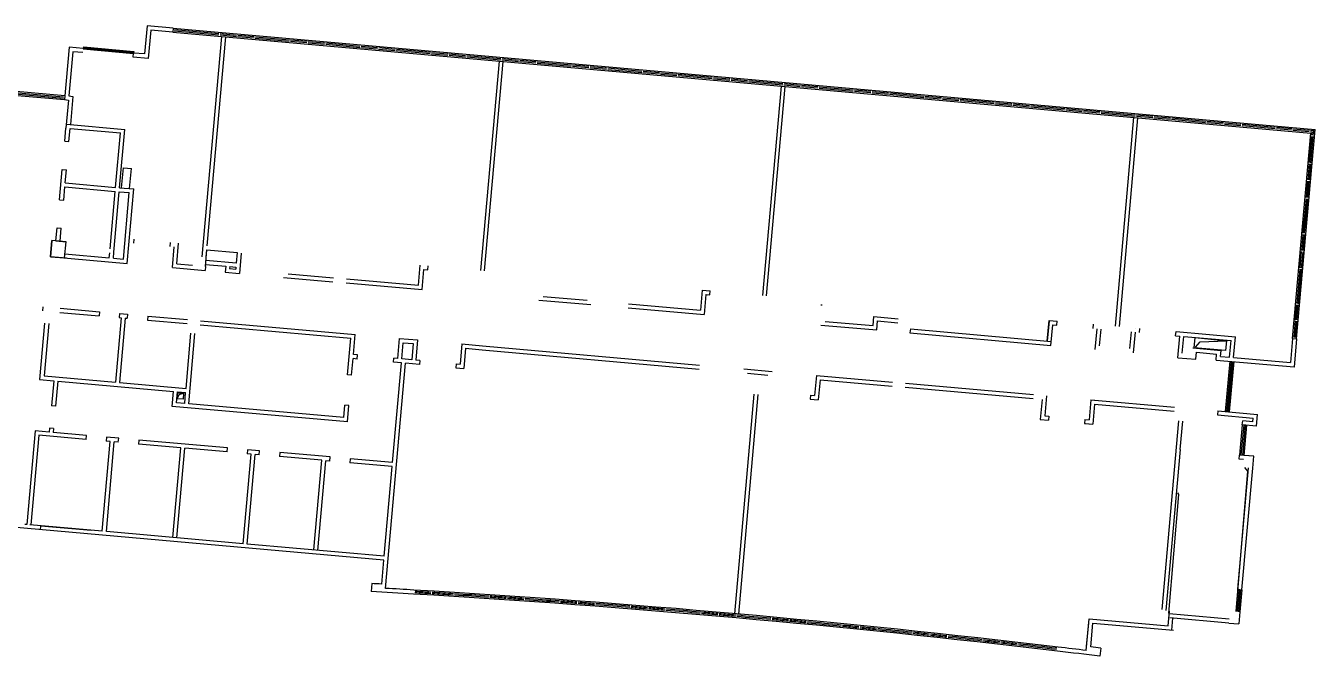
# Model space of a CAD drawing. Header units: millimetres. Extents: x 11680833 to 11851339, y -6212777 to -6078411.
# Drawn here: x 11787564 to 11851339, y -6211152 to -6179969 of the extents above; entities that cross this region are included whole.
import ezdxf

# ---------------------------------------------------------------- set-up
doc = ezdxf.new("R2010")
doc.units = ezdxf.units.MM
doc.header["$LTSCALE"] = 10
for name, color, linetype in [('A-WALL', 7, 'Continuous'), ('A—\\M+5C3C5\\M+5B4B0', 135, 'Continuous'), ('A—\\M+5C7BD\\M+5CCE5', 7, 'Continuous'), ('E1-RI-2F$0$A-GLAZ-CWMG', 3, 'Continuous'), ('E1-RI-2F$0$A-WALL', 7, 'Continuous'), ('E1-RV-2F$0$$2$A-WALL', 7, 'Continuous'), ('E1-RV-2F$0$A-GLAZ-CWMG', 3, 'Continuous'), ('E1-RV-2F$0$A-HOLE', 2, 'Continuous'), ('E1-RV-2F$0$A-WALL', 7, 'Continuous'), ('E1-RV-2F$0$E-COLS-B1$0$0S-COLS-LINE', 4, 'Continuous'), ('E2-RV-234F$0$A-GLAZ-CWMG', 3, 'Continuous'), ('E2-RV-234F$0$A-HOLE', 2, 'Continuous'), ('E2-RV-234F$0$E-COLS-B1$0$0S-COLS-LINE', 4, 'Continuous')]:
    doc.layers.add(name, color=color, linetype=linetype)

msp = doc.modelspace()

# ---------------------------------------------------------------- linework, layer by layer
msp.add_line((11810158, -6195796), (11810158, -6195796))
at = {"layer": 'A-WALL'}
for p, q in [((11842357, -6184496), (11841440, -6194831)), ((11842556, -6184514), (11841639, -6194849)), ((11840352, -6194935), (11840370, -6194736)), ((11840461, -6195974), (11840551, -6194953)), ((11840678, -6195792), (11840751, -6194971)), ((11842172, -6195925), (11842245, -6195103)), ((11842354, -6196142), (11842444, -6195121)), ((11842462, -6194922), (11842462, -6194922)), ((11842643, -6195139), (11842661, -6194939)), ((11844436, -6195297), (11844454, -6195098)), ((11844454, -6195098), (11847392, -6195359)), ((11844436, -6195297), (11844635, -6195315)), ((11844540, -6196386), (11844635, -6195315)), ((11844762, -6196155), (11844835, -6195333)), ((11844835, -6195333), (11847175, -6195540)), ((11847102, -6196363), (11847175, -6195540)), ((11847302, -6196380), (11847392, -6195359)), ((11844540, -6196386), (11845437, -6196465)), ((11845293, -6195900), (11846680, -6196023)), ((11845437, -6196465), (11845468, -6196117)), ((11845468, -6196117), (11846464, -6196205)), ((11846437, -6196504), (11846464, -6196205)), ((11846654, -6196322), (11846680, -6196023)), ((11846654, -6196322), (11847102, -6196362)), ((11847302, -6196380), (11850115, -6196629)), ((11846437, -6196504), (11850297, -6196846)), ((11847109, -6196564), (11847109, -6196563))]:
    msp.add_line(p, q, dxfattribs=at)
at = {"layer": 'A—\\M+5C3C5\\M+5B4B0'}
for p, q in [((11794843, -6180283), (11851122, -6185274)), ((11794861, -6180084), (11851339, -6185092)), ((11794909, -6180222), (11797110, -6180417)), ((11794915, -6180155), (11797116, -6180350)), ((11797170, -6180422), (11797982, -6180494)), ((11797176, -6180356), (11797988, -6180428)), ((11798047, -6180433), (11798859, -6180505)), ((11790411, -6181014), (11790402, -6181111)), ((11790405, -6181079), (11792896, -6181300)), ((11790408, -6181047), (11792899, -6181267)), ((11790411, -6181014), (11792901, -6181235)), ((11798041, -6180499), (11798853, -6180571)), ((11798913, -6180577), (11800596, -6180726)), ((11798919, -6180510), (11800602, -6180660)), ((11800656, -6180731), (11801468, -6180803)), ((11800662, -6180665), (11801474, -6180737)), ((11801528, -6180809), (11802340, -6180881)), ((11801534, -6180742), (11802346, -6180814)), ((11802399, -6180886), (11804083, -6181035)), ((11802405, -6180820), (11804089, -6180969)), ((11804143, -6181041), (11804954, -6181113)), ((11804148, -6180974), (11804960, -6181046)), ((11805020, -6181051), (11805832, -6181123)), ((11790402, -6181111), (11792893, -6181332)), ((11792901, -6181235), (11792892, -6181332)), ((11805014, -6181118), (11805826, -6181190)), ((11805886, -6181195), (11807569, -6181344)), ((11805892, -6181129), (11807575, -6181278)), ((11807629, -6181350), (11808441, -6181422)), ((11807635, -6181283), (11808447, -6181355)), ((11808500, -6181427), (11809312, -6181499)), ((11808506, -6181361), (11809318, -6181433)), ((11809372, -6181504), (11811056, -6181654)), ((11809378, -6181438), (11811061, -6181587)), ((11811115, -6181659), (11811927, -6181731)), ((11811121, -6181592), (11811933, -6181664)), ((11811993, -6181670), (11812804, -6181742)), ((11811987, -6181736), (11812799, -6181808)), ((11812858, -6181813), (11814542, -6181963)), ((11812864, -6181747), (11814548, -6181896)), ((11814602, -6181968), (11815413, -6182040)), ((11814607, -6181902), (11815419, -6181974)), ((11815473, -6182045), (11816285, -6182117)), ((11815479, -6181979), (11816291, -6182051)), ((11816345, -6182123), (11818028, -6182272)), ((11816351, -6182056), (11818034, -6182206)), ((11818088, -6182277), (11818900, -6182349)), ((11818094, -6182211), (11818906, -6182283)), ((11818959, -6182355), (11819771, -6182426)), ((11818965, -6182288), (11819777, -6182360)), ((11819837, -6182365), (11821520, -6182515)), ((11784116, -6182946), (11789495, -6183423)), ((11819831, -6182432), (11821514, -6182581)), ((11821574, -6182586), (11822386, -6182658)), ((11821580, -6182520), (11822392, -6182592)), ((11822446, -6182664), (11823258, -6182736)), ((11822452, -6182597), (11823263, -6182669)), ((11823317, -6182741), (11825001, -6182890)), ((11823323, -6182675), (11825007, -6182824)), ((11825061, -6182896), (11825872, -6182968)), ((11825066, -6182829), (11825878, -6182901)), ((11825932, -6182973), (11826744, -6183045)), ((11825938, -6182906), (11826750, -6182978)), ((11826810, -6182984), (11828493, -6183133)), ((11784098, -6183145), (11789477, -6183622)), ((11786823, -6183320), (11789422, -6183550)), ((11786829, -6183253), (11789428, -6183484)), ((11826804, -6183050), (11828487, -6183199)), ((11828547, -6183205), (11829359, -6183277)), ((11828553, -6183138), (11829365, -6183210)), ((11829419, -6183282), (11830230, -6183354)), ((11829424, -6183216), (11830236, -6183288)), ((11830290, -6183359), (11831974, -6183509)), ((11830296, -6183293), (11831980, -6183442)), ((11832033, -6183514), (11832845, -6183586)), ((11832039, -6183448), (11832851, -6183519)), ((11832905, -6183591), (11833716, -6183663)), ((11832911, -6183525), (11833722, -6183597)), ((11833782, -6183602), (11835466, -6183751)), ((11833776, -6183668), (11835460, -6183818)), ((11835519, -6183823), (11836331, -6183895)), ((11835525, -6183757), (11836337, -6183829)), ((11836391, -6183900), (11837203, -6183972)), ((11836397, -6183834), (11837209, -6183906)), ((11837263, -6183978), (11838946, -6184127)), ((11837268, -6183911), (11838952, -6184061)), ((11839006, -6184132), (11839818, -6184204)), ((11839012, -6184066), (11839824, -6184138)), ((11839878, -6184210), (11840689, -6184282)), ((11839883, -6184143), (11840695, -6184215)), ((11840755, -6184220), (11842438, -6184370)), ((11840749, -6184287), (11842432, -6184436)), ((11842492, -6184441), (11843304, -6184513)), ((11842498, -6184375), (11843310, -6184447)), ((11843364, -6184519), (11844176, -6184591)), ((11843370, -6184452), (11844182, -6184524)), ((11844235, -6184596), (11845919, -6184745)), ((11844241, -6184530), (11845925, -6184679)), ((11845979, -6184751), (11846790, -6184823)), ((11845985, -6184684), (11846796, -6184756)), ((11846850, -6184828), (11847662, -6184900)), ((11846856, -6184761), (11847668, -6184833)), ((11847722, -6184905), (11849360, -6185050)), ((11847727, -6184839), (11849366, -6184984)), ((11849420, -6185056), (11850173, -6185123)), ((11849426, -6184989), (11850179, -6185056)), ((11850221, -6195434), (11851122, -6185274)), ((11850233, -6185128), (11851044, -6185200)), ((11850239, -6185061), (11851050, -6185133)), ((11850421, -6195451), (11851339, -6185092)), ((11851059, -6186739), (11851174, -6185439)), ((11851104, -6185205), (11851194, -6185213)), ((11851110, -6185139), (11851267, -6185153)), ((11851126, -6186745), (11851241, -6185445)), ((11851180, -6185379), (11851194, -6185213)), ((11851246, -6185385), (11851267, -6185153)), ((11850984, -6187590), (11851054, -6186799)), ((11851050, -6187596), (11851120, -6186804)), ((11850906, -6188462), (11850978, -6187650)), ((11850973, -6188468), (11851045, -6187656)), ((11850750, -6190225), (11850901, -6188522)), ((11850817, -6190231), (11850968, -6188528)), ((11850675, -6191077), (11850745, -6190285)), ((11850741, -6191083), (11850811, -6190291)), ((11850597, -6191948), (11850669, -6191137)), ((11850664, -6191954), (11850736, -6191142)), ((11850441, -6193711), (11850592, -6192008)), ((11850507, -6193717), (11850658, -6192014)), ((11850370, -6194508), (11850436, -6193771)), ((11850437, -6194514), (11850502, -6193777)), ((11850293, -6195380), (11850365, -6194568)), ((11850359, -6195386), (11850431, -6194574)), ((11850221, -6195434), (11850421, -6195451)), ((11847109, -6196564), (11846888, -6199053)), ((11847175, -6196570), (11846955, -6199059)), ((11847242, -6196576), (11847021, -6199065)), ((11847308, -6196582), (11847087, -6199071)), ((11847734, -6199706), (11847602, -6201200)), ((11847734, -6199706), (11847602, -6201200)), ((11847801, -6199712), (11847668, -6201206)), ((11847801, -6199712), (11847668, -6201206)), ((11847867, -6199718), (11847735, -6201212)), ((11847867, -6199718), (11847735, -6201212)), ((11847934, -6199723), (11847801, -6201218)), ((11847934, -6199723), (11847801, -6201218)), ((11788293, -6204900), (11788311, -6204701)), ((11788311, -6204701), (11790801, -6204922)), ((11847515, -6207843), (11847418, -6208939)), ((11847582, -6207849), (11847485, -6208945)), ((11847582, -6207849), (11847485, -6208945)), ((11847648, -6207855), (11847551, -6208951)), ((11847648, -6207855), (11847551, -6208951)), ((11847715, -6207861), (11847617, -6208957)), ((11847715, -6207861), (11847617, -6208957))]:
    msp.add_line(p, q, dxfattribs=at)
for radius, start, end in [(545975, 83.25545, 86.61223), (545775, 83.25545, 86.61285), (545842, 86.52394, 86.60634), (545908, 86.52375, 86.60614), (545842, 86.407, 86.51764), (545908, 86.40682, 86.51745), (545842, 86.22326, 86.4007), (545908, 86.2231, 86.40053), (545842, 86.13139, 86.21696), (545908, 86.13125, 86.2168), (545842, 86.03952, 86.12509), (545908, 86.03939, 86.12495), (545842, 85.8558, 86.03323), (545908, 85.85569, 86.03309), (545842, 85.76394, 85.8495), (545908, 85.76384, 85.84939), (545908, 85.672, 85.75755), (545842, 85.67209, 85.75765), (545842, 85.4884, 85.66579), (545908, 85.48834, 85.6657), (545842, 85.39653, 85.48211), (545908, 85.39648, 85.48204), (545842, 85.30468, 85.39024), (545908, 85.30464, 85.39018), (545842, 85.12099, 85.29839), (545908, 85.12097, 85.29834), (545842, 85.02914, 85.11469), (545908, 85.02913, 85.11467), (545842, 84.93729, 85.02284), (545908, 84.93729, 85.02283), (545908, 84.75362, 84.931), (545842, 84.7536, 84.931), (545842, 84.66175, 84.7473), (545908, 84.66179, 84.74732), (545842, 84.5699, 84.65545), (545908, 84.56995, 84.65549), (545842, 84.3862, 84.56361), (545908, 84.38627, 84.56365), (545842, 84.29435, 84.37991), (545908, 84.29443, 84.37997), (545842, 84.2025, 84.28805), (545908, 84.20259, 84.28813), (545908, 84.0189, 84.19629), (545842, 84.01879, 84.1962), (545842, 83.92693, 84.01249), (545908, 83.92705, 84.0126), (545842, 83.83507, 83.92063), (545908, 83.8352, 83.92075), (545842, 83.65133, 83.82877), (545908, 83.65149, 83.8289), (545842, 83.55946, 83.64503), (545908, 83.55963, 83.64519), (545842, 83.46759, 83.55316), (545908, 83.46776, 83.55333), (545842, 83.26174, 83.46129), (545908, 83.26174, 83.46146)]:
    msp.add_arc((11774501, -6752899), radius, start, end, dxfattribs=at)
at = {"layer": 'A—\\M+5C7BD\\M+5CCE5'}
for p, q in [((11789570, -6184835), (11792459, -6185091)), ((11789495, -6185681), (11789552, -6185034)), ((11789694, -6185699), (11789751, -6185052)), ((11789751, -6185052), (11792242, -6185272)), ((11792003, -6187962), (11792242, -6185272)), ((11792203, -6187979), (11792459, -6185091)), ((11789495, -6185681), (11789694, -6185699)), ((11789239, -6188570), (11789371, -6187076)), ((11789371, -6187076), (11789571, -6187094)), ((11789513, -6187741), (11789571, -6187094)), ((11789438, -6188588), (11789496, -6187940)), ((11789496, -6187940), (11791986, -6188161)), ((11789513, -6187741), (11792003, -6187962)), ((11792203, -6187979), (11792900, -6188041)), ((11792573, -6191727), (11792900, -6188041)), ((11789239, -6188570), (11789438, -6188588)), ((11791734, -6191000), (11791986, -6188161)), ((11791920, -6191167), (11792185, -6188179)), ((11792185, -6188179), (11792682, -6188223)), ((11792185, -6188179), (11792683, -6188223)), ((11792391, -6191510), (11792682, -6188223)), ((11792392, -6191510), (11792683, -6188223)), ((11789058, -6190612), (11789115, -6189965)), ((11789115, -6189965), (11789315, -6189982)), ((11789257, -6190630), (11789315, -6189982)), ((11788788, -6191391), (11788859, -6190594)), ((11789058, -6190612), (11789556, -6190656)), ((11789485, -6191453), (11789556, -6190656)), ((11789503, -6191254), (11791694, -6191448)), ((11791694, -6191448), (11791717, -6191199)), ((11791894, -6191466), (11791920, -6191167)), ((11789585, -6191462), (11788788, -6191391)), ((11788888, -6191400), (11792573, -6191727)), ((11791894, -6191466), (11792392, -6191510)), ((11843762, -6208844), (11844590, -6199502)), ((11844664, -6200935), (11844789, -6199520)), ((11846516, -6199021), (11846498, -6199220)), ((11846498, -6199220), (11848265, -6199376)), ((11846516, -6199021), (11848482, -6199195)), ((11847734, -6199706), (11847752, -6199507)), ((11848250, -6199551), (11847752, -6199507)), ((11848250, -6199551), (11848265, -6199376)), ((11848432, -6199768), (11848482, -6199195)), ((11848432, -6199768), (11847734, -6199706)), ((11844664, -6200935), (11843959, -6208889)), ((11847584, -6201399), (11847602, -6201200)), ((11847784, -6201417), (11847584, -6201399)), ((11848299, -6201262), (11847602, -6201200)), ((11848246, -6201859), (11848299, -6201262)), ((11847515, -6207843), (11848047, -6201842)), ((11847715, -6207861), (11848246, -6201859)), ((11847515, -6207843), (11847515, -6207843)), ((11847515, -6207843), (11847715, -6207861)), ((11844113, -6209047), (11847083, -6209311)), ((11847617, -6208957), (11847564, -6209554)), ((11847066, -6209510), (11844153, -6209252)), ((11847066, -6209510), (11847564, -6209554))]:
    msp.add_line(p, q, dxfattribs=at)
msp.add_lwpolyline([(11789556, -6190656), (11788859, -6190594), (11788788, -6191391), (11789485, -6191453)], close=True, dxfattribs=at)
at = {"layer": 'E1-RI-2F$0$A-GLAZ-CWMG'}
for p, q in [((11789482, -6183555), (11789483, -6183555)), ((11789488, -6183489), (11789489, -6183489))]:
    msp.add_line(p, q, dxfattribs=at)
at = {"layer": 'E1-RI-2F$0$A-WALL'}
for p, q in [((11793566, -6179969), (11793442, -6181363)), ((11794861, -6180084), (11793566, -6179969)), ((11793748, -6180186), (11793624, -6181580)), ((11794843, -6180283), (11793748, -6180186)), ((11794861, -6180084), (11794843, -6180283)), ((11796291, -6191404), (11797259, -6180497)), ((11796542, -6190849), (11797458, -6180515)), ((11792877, -6181514), (11792894, -6181315)), ((11793624, -6181580), (11792877, -6181514)), ((11793442, -6181363), (11792894, -6181315)), ((11810980, -6181714), (11810061, -6192073)), ((11810260, -6192091), (11811179, -6181732)), ((11824925, -6182950), (11824006, -6193310)), ((11824206, -6193327), (11825124, -6182968)), ((11789477, -6183622), (11789676, -6183640)), ((11789676, -6183640), (11789552, -6185034)), ((11789893, -6183459), (11789769, -6184852)), ((11842357, -6184496), (11841440, -6194831)), ((11842556, -6184514), (11841639, -6194849)), ((11792913, -6190729), (11792930, -6190529)), ((11794706, -6190887), (11794723, -6190688)), ((11794814, -6191926), (11794905, -6190905)), ((11795031, -6191744), (11795122, -6190723)), ((11796451, -6191870), (11796524, -6191048)), ((11796491, -6191422), (11796524, -6191048)), ((11796524, -6191048), (11798018, -6191180)), ((11798018, -6191180), (11797972, -6191704)), ((11798215, -6191223), (11798127, -6192219)), ((11794814, -6191926), (11796433, -6192069)), ((11795031, -6191744), (11795804, -6191812)), ((11796451, -6191870), (11796433, -6192069)), ((11796460, -6191771), (11797456, -6191859)), ((11797972, -6191704), (11796477, -6191571)), ((11797456, -6191859), (11797429, -6192157)), ((11797655, -6191876), (11797646, -6191976)), ((11797655, -6191876), (11797954, -6191903)), ((11797954, -6191903), (11797945, -6192002)), ((11806985, -6192804), (11807073, -6191808)), ((11807454, -6192043), (11807471, -6191843)), ((11797429, -6192157), (11798127, -6192219)), ((11797646, -6191976), (11797945, -6192002)), ((11800318, -6192414), (11802758, -6192630)), ((11800535, -6192232), (11802776, -6192431)), ((11803424, -6192488), (11806985, -6192804)), ((11807166, -6193021), (11807254, -6192025)), ((11807254, -6192025), (11807454, -6192043)), ((11803406, -6192688), (11807166, -6193021)), ((11821018, -6193045), (11820930, -6194041)), ((11821018, -6193045), (11821416, -6193080)), ((11821399, -6193279), (11821416, -6193080)), ((11812944, -6193533), (11815509, -6193761)), ((11813160, -6193352), (11815327, -6193544)), ((11817369, -6193725), (11820930, -6194041)), ((11821200, -6193261), (11821112, -6194258)), ((11821200, -6193261), (11821399, -6193279)), ((11788400, -6194068), (11788418, -6193868)), ((11789247, -6194143), (11791189, -6194315)), ((11789265, -6193943), (11791207, -6194116)), ((11791207, -6194116), (11791189, -6194315)), ((11792285, -6194412), (11792003, -6197600)), ((11792203, -6194204), (11792186, -6194403)), ((11792186, -6194403), (11792285, -6194412)), ((11792484, -6194430), (11792202, -6197617)), ((11792203, -6194204), (11792601, -6194239)), ((11792484, -6194430), (11792584, -6194439)), ((11792601, -6194239), (11792584, -6194439)), ((11793597, -6194328), (11793580, -6194527)), ((11793597, -6194328), (11795565, -6194502)), ((11817351, -6193924), (11821112, -6194258)), ((11829471, -6194798), (11829510, -6194350)), ((11829510, -6194350), (11830706, -6194456)), ((11788497, -6194678), (11788250, -6197468)), ((11788696, -6194696), (11788466, -6197286)), ((11793580, -6194527), (11795547, -6194701)), ((11796195, -6194759), (11803641, -6195419)), ((11796213, -6194560), (11803858, -6195238)), ((11826888, -6194770), (11829652, -6195015)), ((11827105, -6194589), (11829471, -6194798)), ((11829652, -6195015), (11829692, -6194567)), ((11829692, -6194567), (11830689, -6194655)), ((11831314, -6194962), (11831296, -6195161)), ((11831314, -6194962), (11838287, -6195580)), ((11838088, -6195562), (11838178, -6194542)), ((11838176, -6194566), (11838088, -6195562)), ((11838178, -6194542), (11838577, -6194577)), ((11838269, -6195779), (11838360, -6194759)), ((11838360, -6194759), (11838559, -6194776)), ((11838559, -6194776), (11838577, -6194577)), ((11795489, -6197909), (11795732, -6195169)), ((11795622, -6198670), (11795931, -6195187)), ((11803480, -6197235), (11803641, -6195419)), ((11803769, -6196233), (11803858, -6195238)), ((11805961, -6196428), (11806049, -6195431)), ((11806049, -6195431), (11806946, -6195511)), ((11806160, -6196445), (11806231, -6195648)), ((11806231, -6195648), (11806729, -6195692)), ((11806729, -6195692), (11806658, -6196490)), ((11806946, -6195511), (11806857, -6196507)), ((11809137, -6195705), (11809048, -6196702)), ((11809137, -6195705), (11810158, -6195796)), ((11831296, -6195161), (11838269, -6195779)), ((11850221, -6195434), (11850115, -6196629)), ((11850421, -6195451), (11850297, -6196847)), ((11803969, -6196251), (11803770, -6196233)), ((11803951, -6196451), (11803969, -6196251)), ((11809319, -6195922), (11809230, -6196918)), ((11809319, -6195922), (11810140, -6195995)), ((11810140, -6195995), (11820873, -6196947)), ((11810158, -6195796), (11820891, -6196748)), ((11803679, -6197253), (11803752, -6196433)), ((11803951, -6196451), (11803752, -6196433)), ((11805354, -6207796), (11806342, -6196663)), ((11805705, -6201572), (11806142, -6196645)), ((11805744, -6196610), (11805762, -6196410)), ((11806142, -6196645), (11805744, -6196610)), ((11805961, -6196428), (11805762, -6196410)), ((11805943, -6196628), (11805943, -6196628)), ((11806658, -6196490), (11806160, -6196445)), ((11807038, -6196725), (11806342, -6196663)), ((11807056, -6196525), (11806857, -6196507)), ((11807056, -6196525), (11807038, -6196725)), ((11808849, -6196684), (11808832, -6196884)), ((11808832, -6196883), (11809230, -6196918)), ((11808849, -6196684), (11809048, -6196702)), ((11817113, -6196614), (11817113, -6196614)), ((11823082, -6196942), (11824477, -6197066)), ((11847109, -6196564), (11847109, -6196563)), ((11788250, -6197468), (11788947, -6197529)), ((11788466, -6197286), (11792003, -6197600)), ((11788947, -6197529), (11788837, -6198771)), ((11789146, -6197547), (11789036, -6198788)), ((11789146, -6197547), (11794874, -6198055)), ((11792202, -6197617), (11795489, -6197909)), ((11803679, -6197253), (11803480, -6197235)), ((11823264, -6197159), (11824260, -6197247)), ((11826668, -6197260), (11826579, -6198256)), ((11826668, -6197260), (11830428, -6197594)), ((11826849, -6197477), (11826761, -6198473)), ((11826849, -6197477), (11830411, -6197793)), ((11831076, -6197651), (11837401, -6198212)), ((11794808, -6198798), (11794874, -6198055)), ((11795025, -6198617), (11795073, -6198073)), ((11795073, -6198073), (11795471, -6198108)), ((11795423, -6198652), (11795471, -6198108)), ((11823574, -6198191), (11822611, -6209048)), ((11823773, -6198209), (11822810, -6209066)), ((11826380, -6198239), (11826362, -6198438)), ((11826380, -6198239), (11826579, -6198256)), ((11831058, -6197850), (11837383, -6198411)), ((11838048, -6198270), (11837960, -6199266)), ((11789036, -6198788), (11788837, -6198771)), ((11803474, -6199567), (11794808, -6198798)), ((11795423, -6198652), (11795025, -6198617)), ((11803292, -6199350), (11795622, -6198670)), ((11803292, -6199350), (11803347, -6198729)), ((11803547, -6198747), (11803347, -6198729)), ((11803474, -6199567), (11803547, -6198747)), ((11826362, -6198438), (11826761, -6198473)), ((11837832, -6198451), (11837743, -6199447)), ((11840240, -6198463), (11840151, -6199460)), ((11840239, -6198464), (11840439, -6198482)), ((11840240, -6198464), (11844373, -6198831)), ((11840421, -6198681), (11840333, -6199677)), ((11840421, -6198681), (11844356, -6199030)), ((11837743, -6199447), (11838142, -6199483)), ((11837960, -6199266), (11838159, -6199284)), ((11838159, -6199284), (11838142, -6199483)), ((11839952, -6199443), (11839935, -6199642)), ((11839952, -6199443), (11840151, -6199460)), ((11788025, -6200004), (11787614, -6204639)), ((11788206, -6200221), (11787813, -6204657)), ((11788722, -6200066), (11788025, -6200004)), ((11790547, -6200428), (11788206, -6200221)), ((11788740, -6199866), (11788722, -6200066)), ((11788939, -6199884), (11788740, -6199866)), ((11788939, -6199884), (11788921, -6200083)), ((11790565, -6200229), (11788921, -6200083)), ((11790547, -6200428), (11790565, -6200229)), ((11839935, -6199642), (11840333, -6199677)), ((11839985, -6199646), (11840332, -6199677)), ((11791349, -6204971), (11791742, -6200534)), ((11791561, -6200317), (11791543, -6200517)), ((11791742, -6200534), (11791543, -6200517)), ((11791548, -6204988), (11791942, -6200552)), ((11792159, -6200370), (11791561, -6200317)), ((11792141, -6200570), (11791942, -6200552)), ((11792141, -6200570), (11792159, -6200370)), ((11793155, -6200459), (11793137, -6200658)), ((11795229, -6200844), (11793137, -6200658)), ((11797538, -6200847), (11793155, -6200459)), ((11794835, -6205280), (11795229, -6200844)), ((11795035, -6205297), (11795428, -6200861)), ((11797520, -6201047), (11795428, -6200861)), ((11797520, -6201047), (11797538, -6200847)), ((11798322, -6205589), (11798715, -6201153)), ((11798534, -6200936), (11798516, -6201135)), ((11798715, -6201153), (11798516, -6201135)), ((11798521, -6205607), (11798914, -6201170)), ((11799131, -6200989), (11798534, -6200936)), ((11799114, -6201188), (11798914, -6201170)), ((11799114, -6201188), (11799131, -6200989)), ((11800127, -6201077), (11800110, -6201276)), ((11802201, -6201462), (11800110, -6201276)), ((11802618, -6201298), (11800127, -6201077)), ((11801808, -6205898), (11802201, -6201462)), ((11802007, -6205916), (11802401, -6201480)), ((11802600, -6201497), (11802401, -6201480)), ((11802600, -6201497), (11802618, -6201298)), ((11803614, -6201386), (11803596, -6201586)), ((11805705, -6201572), (11803614, -6201386)), ((11805688, -6201771), (11803596, -6201586)), ((11805294, -6206207), (11805688, -6201771)), ((11805277, -6206407), (11783895, -6204510)), ((11787614, -6204639), (11787514, -6204631)), ((11791349, -6204971), (11787765, -6204653)), ((11798322, -6205589), (11791548, -6204988)), ((11805294, -6206207), (11798521, -6205607)), ((11805172, -6207586), (11805277, -6206407)), ((11804673, -6207558), (11804649, -6207957)), ((11844067, -6209646), (11844131, -6208924)), ((11840018, -6210870), (11840157, -6209299)), ((11840035, -6210677), (11840140, -6209498)), ((11840157, -6209299), (11844067, -6209646)), ((11840234, -6210695), (11840339, -6209515)), ((11840339, -6209516), (11844322, -6209869)), ((11844141, -6209652), (11844141, -6209652)), ((11844249, -6209863), (11844302, -6209265)), ((11840730, -6210755), (11840684, -6211148))]:
    msp.add_line(p, q, dxfattribs=at)
at = {"layer": 'E1-RI-2F$0$A-WALL', "color": 3}
for p, q in [((11821226, -6193264), (11821284, -6193269)), ((11826895, -6193767), (11826951, -6193772))]:
    msp.add_line(p, q, dxfattribs=at)
at = {"layer": 'E1-RI-2F$0$A-WALL'}
for points in [[(11790404, -6181094), (11789707, -6181032), (11789477, -6183622)], [(11790386, -6181293), (11789888, -6181249), (11789694, -6183441), (11789893, -6183459)], [(11795043, -6198417), (11795156, -6198215), (11795368, -6198145)]]:
    msp.add_lwpolyline(points, dxfattribs=at)
msp.add_lwpolyline([(11795069, -6198119), (11795368, -6198145), (11795341, -6198444), (11795043, -6198417)], close=True, dxfattribs=at)
for centre, radius, start, end in [((11774483, -6752898), 546175, 86.77886, 86.83124), ((11774483, -6752898), 545975, 86.61094, 86.75853), ((11774475, -6753022), 545900, 86.61095, 86.83147), ((11774483, -6752898), 545775, 83.03314, 83.25354), ((11774483, -6752898), 545975, 83.10595, 83.25354), ((11774483, -6752898), 546175, 83.03324, 83.08563)]:
    msp.add_arc(centre, radius, start, end, dxfattribs=at)
at = {"layer": 'E1-RV-2F$0$$2$A-WALL'}
for p, q in [((11789570, -6184835), (11792459, -6185091)), ((11789495, -6185681), (11789552, -6185034)), ((11789694, -6185699), (11789751, -6185052)), ((11789751, -6185052), (11792242, -6185272)), ((11792003, -6187962), (11792242, -6185272)), ((11792203, -6187979), (11792459, -6185091)), ((11789239, -6188570), (11789371, -6187076)), ((11789513, -6187741), (11789571, -6187094)), ((11789438, -6188588), (11789496, -6187940)), ((11792573, -6191727), (11792900, -6188041)), ((11791734, -6191000), (11791986, -6188161)), ((11791920, -6191167), (11792185, -6188179)), ((11792392, -6191510), (11792683, -6188223)), ((11789058, -6190612), (11789115, -6189965)), ((11789257, -6190630), (11789315, -6189982)), ((11788788, -6191391), (11788859, -6190594)), ((11789058, -6190612), (11789556, -6190656)), ((11789485, -6191453), (11789556, -6190656)), ((11789503, -6191254), (11791694, -6191448)), ((11791694, -6191448), (11791717, -6191199)), ((11791894, -6191466), (11791920, -6191167)), ((11789585, -6191462), (11788788, -6191391)), ((11788888, -6191400), (11792573, -6191727)), ((11791894, -6191466), (11792392, -6191510))]:
    msp.add_line(p, q, dxfattribs=at)
msp.add_lwpolyline([(11789556, -6190656), (11788859, -6190594), (11788788, -6191391), (11789485, -6191453)], close=True, dxfattribs=at)
at = {"layer": 'E1-RV-2F$0$A-GLAZ-CWMG'}
msp.add_line((11847515, -6207843), (11847418, -6208939), dxfattribs=at)
for points in [[(11847849, -6201824), (11847984, -6202000), (11847418, -6208939)], [(11844098, -6209021), (11844593, -6203153), (11844551, -6203066)]]:
    msp.add_lwpolyline(points, dxfattribs=at)
at = {"layer": 'E1-RV-2F$0$A-HOLE'}
msp.add_line((11792700, -6188024), (11792788, -6187028), dxfattribs=at)
msp.add_lwpolyline([(11792302, -6187988), (11792391, -6186992), (11792788, -6187028)], dxfattribs=at)
at = {"layer": 'E1-RV-2F$0$A-WALL'}
for p, q in [((11789495, -6185681), (11789694, -6185699)), ((11789371, -6187076), (11789571, -6187094)), ((11789496, -6187940), (11791986, -6188161)), ((11789513, -6187741), (11792003, -6187962)), ((11792203, -6187979), (11792900, -6188041)), ((11789239, -6188570), (11789438, -6188588)), ((11792185, -6188179), (11792682, -6188223)), ((11792185, -6188179), (11792683, -6188223)), ((11792391, -6191510), (11792682, -6188223)), ((11789115, -6189965), (11789315, -6189982)), ((11843762, -6208844), (11844590, -6199502)), ((11844664, -6200935), (11844789, -6199520)), ((11846516, -6199021), (11846498, -6199220)), ((11846498, -6199220), (11848265, -6199376)), ((11846516, -6199021), (11848482, -6199195)), ((11847734, -6199706), (11847752, -6199507)), ((11848250, -6199551), (11847752, -6199507)), ((11848250, -6199551), (11848265, -6199376)), ((11848432, -6199768), (11848482, -6199195)), ((11848432, -6199768), (11847734, -6199706)), ((11844664, -6200935), (11843959, -6208889)), ((11847584, -6201399), (11847602, -6201200)), ((11847784, -6201417), (11847584, -6201399)), ((11848299, -6201262), (11847602, -6201200)), ((11848246, -6201859), (11848299, -6201262)), ((11847515, -6207843), (11848047, -6201842)), ((11847715, -6207861), (11848246, -6201859)), ((11847515, -6207843), (11847515, -6207843)), ((11847515, -6207843), (11847715, -6207861)), ((11844113, -6209047), (11847083, -6209311)), ((11847617, -6208957), (11847564, -6209554)), ((11847066, -6209510), (11844153, -6209252)), ((11847066, -6209510), (11847564, -6209554))]:
    msp.add_line(p, q, dxfattribs=at)
at = {"layer": 'E1-RV-2F$0$E-COLS-B1$0$0S-COLS-LINE', "color": 7}
msp.add_line((11848299, -6201262), (11847802, -6201218), dxfattribs=at)
at = {"layer": 'E2-RV-234F$0$A-GLAZ-CWMG'}
msp.add_lwpolyline([(11844098, -6209021), (11844593, -6203153), (11844551, -6203066)], dxfattribs=at)
at = {"layer": 'E2-RV-234F$0$A-HOLE'}
msp.add_line((11792700, -6188024), (11792788, -6187028), dxfattribs=at)
for points in [[(11792302, -6187988), (11792391, -6186992), (11792788, -6187028)], [(11845415, -6195861), (11845650, -6195604), (11846949, -6195545)], [(11845415, -6195861), (11845650, -6195604), (11846949, -6195545)]]:
    msp.add_lwpolyline(points, dxfattribs=at)
msp.add_lwpolyline([(11845355, -6195891), (11845404, -6195393), (11846949, -6195545), (11846906, -6196029)], close=True, dxfattribs=at)
at = {"layer": 'E2-RV-234F$0$E-COLS-B1$0$0S-COLS-LINE', "color": 7}
msp.add_line((11848299, -6201262), (11847802, -6201218), dxfattribs=at)

doc.saveas('drawing.dxf')
